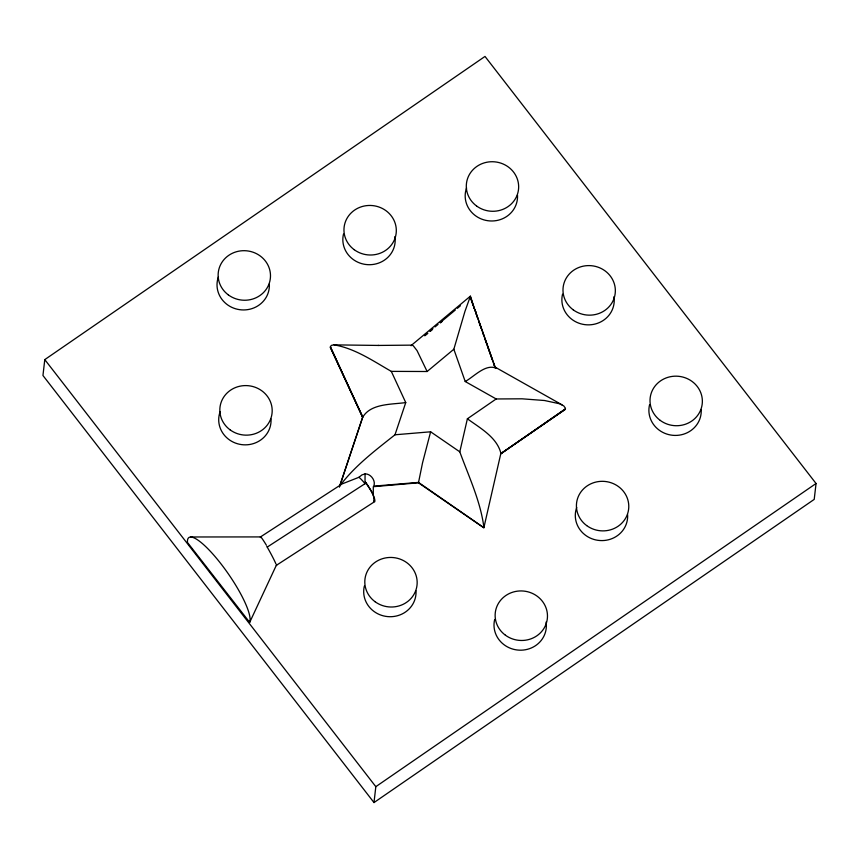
<?xml version="1.0" encoding="UTF-8"?>
<svg xmlns="http://www.w3.org/2000/svg" width="859" height="859" viewBox="0 0 859 859"><rect width="100%" height="100%" fill="white"/><g stroke="black" fill="none" stroke-linecap="round" stroke-linejoin="round"><path stroke-width="1.29" d="M340.347 484.981A17.534 7.076 -15.3 0 1 342.086 483.928L358.955 477.282A16.407 3.715 54.7 0 1 365.021 483.671L365.064 473.9C370.852 473.61 376.113 481.008 373.729 486.151L418.505 482.404L483.853 527.705M373.268 494.065L373.3 486.688L418.462 482.812L483.842 527.813L500.894 453.241C496.867 437.167 479.966 427.986 467.382 418.795L459.801 451.834C468.789 476.53 480.482 501.065 483.896 527.308M565.426 408.798L500.851 453.649L565.372 409.206L565.405 408.165L563.762 405.888L559.434 403.73L544.499 400.509L522.079 398.812L496.169 398.963L465.224 381.525L453.842 349.237L464.944 311.398L470.442 296.119L474.254 308.445M44.786 359.61L42.95 375.501L373.998 802.564L814.214 499.39L816.05 483.499L485.002 56.436L44.786 359.61L375.823 786.672L373.998 802.564M378.54 345.436L333.679 344.867L331.37 345.404L330.393 346.714L362.681 417.302C370.669 403.365 391.575 404.568 405.749 402.581L394.99 434.783C375.684 450.116 355.519 465.267 340.465 485.002A14.904 3.361 -88.7 0 0 339.391 486.731M418.462 482.812L422.564 462.743L430.627 431.798L459.801 451.834M250.044 620.939L249.69 622.378L187.434 542.426L187.477 540.451A52.431 11.725 55.3 0 1 220.784 563.59A52.431 11.725 55.3 0 1 250.044 620.81M339.412 486.956L362.734 416.894L330.35 346.961M340.067 485.088L362.67 417.41L330.296 347.476M365.021 483.671L365.58 482.286L366.095 482.983A16.385 3.543 57 0 1 373.783 502.193L276.287 565.383L249.69 622.378M411.042 345.758L411.944 345.135L413.276 345.769L417.044 350.601L427.127 371.507L453.842 349.237M358.955 477.282L361.95 474.909L365.064 473.9M470.324 296.215L411.461 345.264M424.861 335.407L426.891 333.711M429.929 331.177L432.979 328.643M435.008 326.946L438.047 324.412M440.076 322.716L455.302 310.035M457.332 308.338L460.381 305.804M424.808 335.805L427.857 333.271M430.241 331.381L432.109 329.824M440.527 322.801L442.396 321.245M465.224 381.525C474.125 376.564 485.346 363.851 495.89 368.071M467.382 418.795L496.169 398.963M500.829 453.756L565.362 409.313M375.823 786.672L816.05 483.499M340.465 485.002L260.363 537.004M366.095 482.983L267.256 547.065L266.784 546.281M373.568 501.452C375.555 495.074 368.747 487.933 365.58 482.286M394.99 434.783L430.627 431.798M378.1 345.436L411.944 345.135M190.752 536.982L260.492 536.918M334.097 344.856C355.025 348.432 373.171 361.016 391.307 371.378L427.127 371.507M562.011 404.814L494.741 366.911M474.673 309.637L475.403 311.387M391.307 371.378L405.749 402.581M470.528 297.343L495.6 368.457M475.446 311.527L495.106 367.609M470.464 297.858L470.99 299.319M471.247 300.059L471.505 300.79M472.021 302.261L472.536 303.732M472.794 304.462L473.309 305.933M473.835 307.393L474.351 308.864M476.369 314.566L477.615 318.141M478.839 321.61L481.287 328.557M482.511 332.025L483.735 335.504M484.959 338.972L486.999 344.76M487.407 345.919L490.672 355.175M491.08 356.335L492.304 359.803M493.528 363.282L494.752 366.75M267.31 547.269A16.267 0.945 61.1 0 1 275.964 564.03M276.523 565.158A16.761 0.966 61.5 0 1 276.308 565.437M260.578 537.584A16.75 1.074 60.4 0 1 266.354 545.154M474.662 309.766A10.093 9.535 6.6 0 1 476.434 314.415M271.025 418.945A26.199 24.761 6.6 0 1 241.368 444.586A26.199 24.761 6.6 0 1 220.108 411.772M394.904 236.579A26.199 24.761 6.6 0 1 367.974 264.679A26.199 24.761 6.6 0 1 343.514 234.013M517.494 195.079A26.199 24.761 6.6 0 1 487.837 220.72A26.199 24.761 6.6 0 1 466.577 187.906M416.003 590.799A26.199 24.761 6.6 0 1 387.645 616.601A26.199 24.761 6.6 0 1 364.366 586.021M269.329 284.039A26.199 24.761 6.6 0 1 239.672 309.68A26.199 24.761 6.6 0 1 218.411 276.877M701.202 409.518A26.199 24.761 6.6 0 1 672.844 435.309A26.199 24.761 6.6 0 1 649.565 404.729M613.949 296.731A26.199 24.761 6.6 0 1 587.008 324.831A26.199 24.761 6.6 0 1 562.548 294.165M546.077 622.056A26.199 24.761 6.6 0 1 519.137 650.156A26.199 24.761 6.6 0 1 494.677 619.489M627.618 514.67A26.199 24.761 6.6 0 1 597.95 540.322A26.199 24.761 6.6 0 1 576.7 507.508M230.083 429.844A26.199 24.761 6.6 0 0 271.97 413.898A26.199 24.761 6.6 0 0 235.978 387.355A26.199 24.761 6.6 0 0 230.083 429.844M354.209 249.701A26.199 24.761 6.6 0 0 396.096 233.755A26.199 24.761 6.6 0 0 360.093 207.223A26.199 24.761 6.6 0 0 354.209 249.701M476.552 205.977A26.199 24.761 6.6 0 0 518.439 190.032A26.199 24.761 6.6 0 0 482.436 163.5A26.199 24.761 6.6 0 0 476.552 205.977M375.061 601.708A26.199 24.761 6.6 0 0 416.948 585.763A26.199 24.761 6.6 0 0 380.945 559.22A26.199 24.761 6.6 0 0 375.061 601.708M228.387 294.938A26.199 24.761 6.6 0 0 270.274 279.003A26.199 24.761 6.6 0 0 234.271 252.46A26.199 24.761 6.6 0 0 228.387 294.938M660.26 420.416A26.199 24.761 6.6 0 0 702.147 404.471A26.199 24.761 6.6 0 0 666.144 377.939A26.199 24.761 6.6 0 0 660.26 420.416M573.243 309.852A26.199 24.761 6.6 0 0 615.13 293.907A26.199 24.761 6.6 0 0 579.138 267.364A26.199 24.761 6.6 0 0 573.243 309.852M505.382 635.177A26.199 24.761 6.6 0 0 547.258 619.232A26.199 24.761 6.6 0 0 511.266 592.699A26.199 24.761 6.6 0 0 505.382 635.177M586.676 525.579A26.199 24.761 6.6 0 0 628.563 509.634A26.199 24.761 6.6 0 0 592.56 483.091A26.199 24.761 6.6 0 0 586.676 525.579"/></g></svg>
